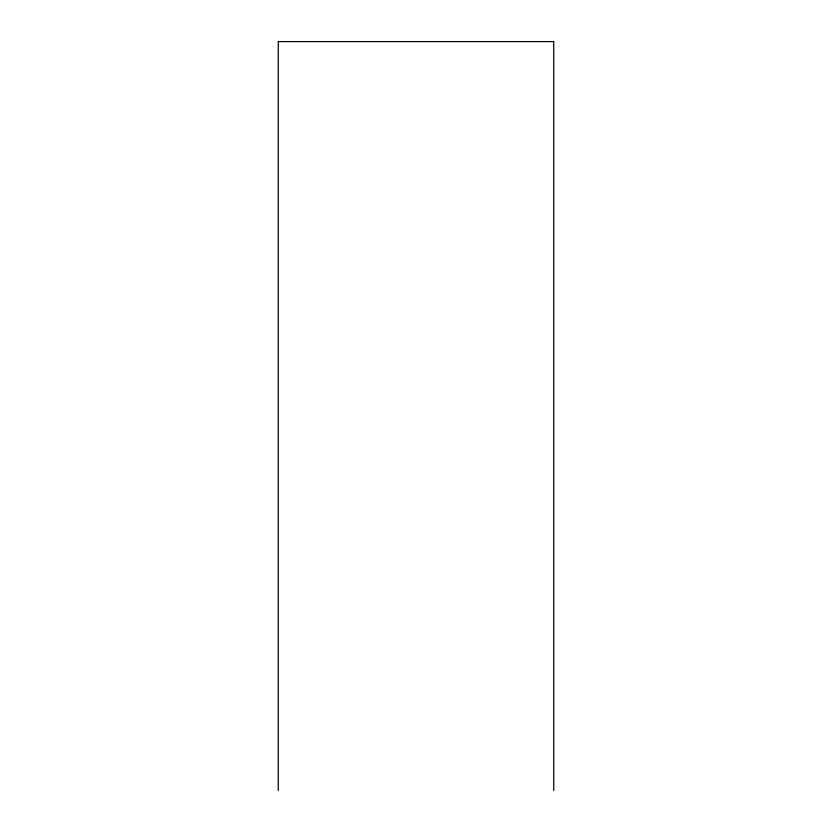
<?xml version="1.0" encoding="UTF-8"?>
<svg xmlns="http://www.w3.org/2000/svg" width="832" height="832" viewBox="0 0 832 832"><rect width="100%" height="100%" fill="white"/><g stroke="black" fill="none" stroke-linecap="round" stroke-linejoin="round"><path stroke-width="1.25" d="M553.748 790.4L553.748 41.6L278.252 41.6L278.252 790.4"/></g></svg>
